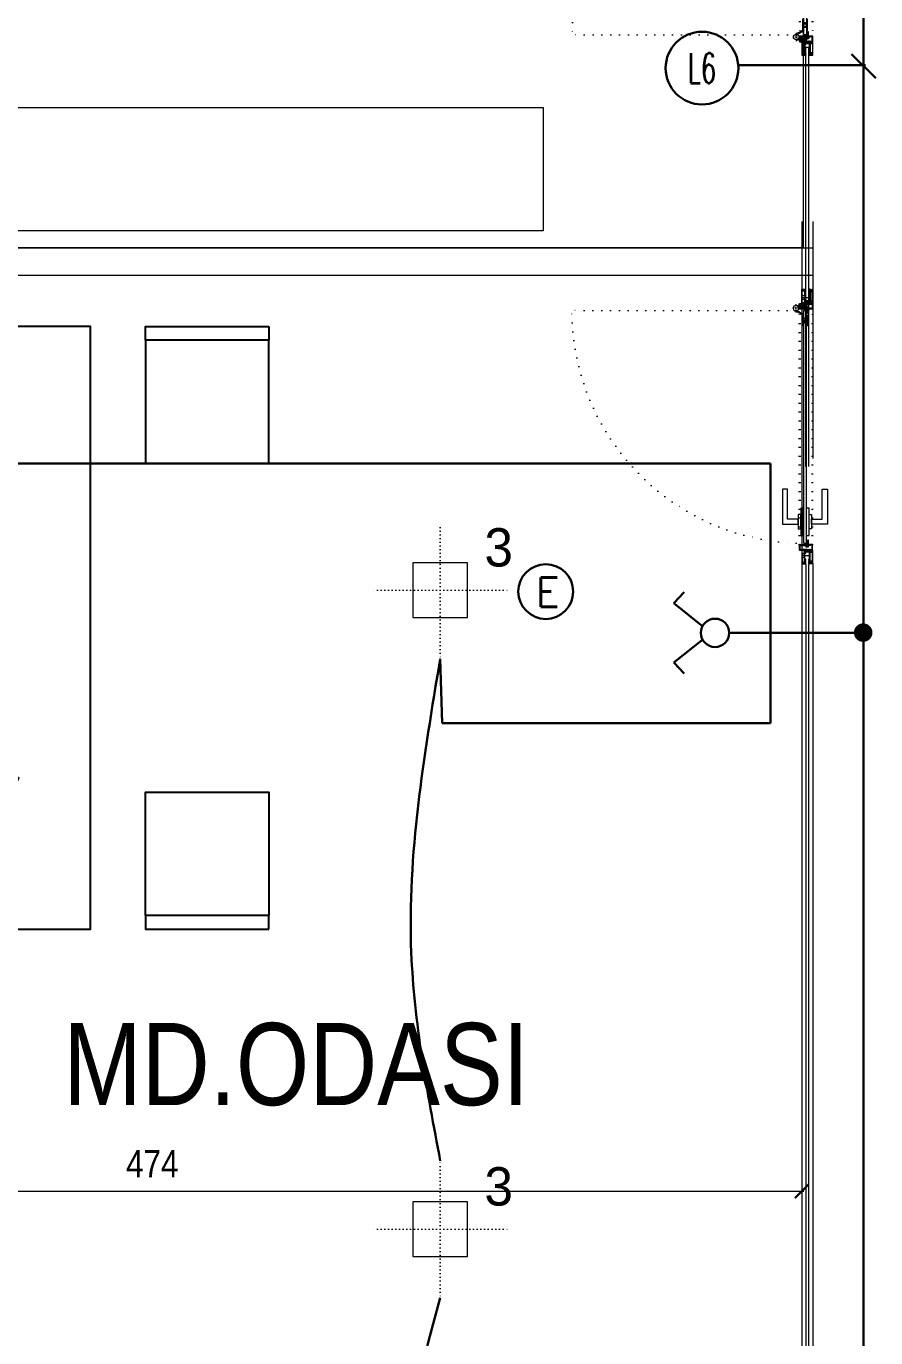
# Model space of a CAD drawing. Extents: x -2012 to 34975, y -1043 to 8321.
# Drawn here: x 17013.9 to 17323.9, y 1322.5 to 1801.4 of the extents above; entities that cross this region are included whole.
import ezdxf
from ezdxf.enums import TextEntityAlignment as Align

# ---------------------------------------------------------------- set-up
doc = ezdxf.new("R2010")
doc.units = 0
doc.header["$LTSCALE"] = 25
doc.header["$PDMODE"] = 1
doc.linetypes.add('DASHDOT', pattern=[1, 0.5, -0.25, 0, -0.25])
doc.linetypes.add('DOT2', pattern=[0.125, 0, -0.125])
doc.layers.get('0').update_dxf_attribs({"color": 9, "lineweight": 9})
doc.layers.get('Defpoints').update_dxf_attribs({"color": 9, "lineweight": 9})
for name, color, linetype, lineweight in [('0 @ 1', 9, 'Continuous', 9), ('05', 9, 'Continuous', 9), ('06C', 9, 'Continuous', 9), ('06D', 9, 'Continuous', 9), ('07K', 9, 'Continuous', 9), ('10', 9, 'Continuous', 9), ('11', 9, 'Continuous', 9), ('15', 9, 'Continuous', 9), ('20', 9, 'DOT2', 9), ('31', 9, 'Continuous', 9), ('E-ACİL AYDINLATMA KİTİ', 7, 'Continuous', 30), ('E-KABLO', 7, 'Continuous', 30), ('E-KOMÜTATÖR ANAHTAR', 7, 'Continuous', 30), ('E-LİNYE', 7, 'Continuous', 30)]:
    doc.layers.add(name, color=color, linetype=linetype, lineweight=lineweight)
doc.styles.add('E-YAZI', font='txttw.shx')
doc.styles.add('MuuM_TEXT-STANDART', font='ARIALN.TTF')
doc.styles.add('TX-TEXT', font='')
doc.styles.get('TX-TEXT').set_extended_font_data('TrSah Futura Lt BT')
doc.dimstyles.new('MuuM_DIM50', dxfattribs={"dimscale": 5, "dimtxt": 2, "dimasz": 1, "dimexe": 1, "dimexo": 1, "dimgap": 1, "dimtad": 1, "dimdec": 1, "dimrnd": 0.5, "dimdsep": 46, "dimtxsty": 'MuuM_TEXT-STANDART', "dimblk": 'ARCHTICK', "dimcen": 0, "dimdle": 0.15, "dimclrd": 256, "dimclre": 256, "dimclrt": 256, "dimadec": 0, "dimazin": 0, "dimtfac": 5, "dimtdec": 1, "dimtix": 1, "dimtmove": 2, "dimatfit": 3, "dimldrblk": 'DOT', "dimfxl": 3, "dimfxlon": 1, "dimtolj": 1, "dimlwd": -1, "dimlwe": -1, "dimarcsym": 0})
pattern_1 = [(225, (-604.72494, -2171.82614), (-0.0883883476, 0.0883883476), []), (135, (-604.72494, -2171.82614), (0.0883883476, 0.0883883476), [])]

# ---------------------------------------------------------------- blocks, each defined once
blk = doc.blocks.new('g-kapı kolu-p')
for points in [[(11.85, 8.21), (-0.95, 8.21), (-0.95, 2.41), (0.95, 2.41), (0.95, 6.31), (11.85, 6.31), (11.85, 8.21)], [(11.85, -8.21), (-0.95, -8.21), (-0.95, -2.41), (0.95, -2.41), (0.95, -6.31), (11.85, -6.31), (11.85, -8.21)]]:
    blk.add_lwpolyline(points)
for points in [[(-5, 0.5), (5, 0.5), (5, 1.5), (-5, 1.5)], [(-2.65, 1.5), (2.65, 1.5), (2.65, 2.41), (-2.65, 2.41)], [(-5, -1.5), (5, -1.5), (5, -0.5), (-5, -0.5)], [(-2.65, -1.5), (2.65, -1.5), (2.65, -2.41), (-2.65, -2.41)]]:
    blk.add_lwpolyline(points, close=True)
blk = doc.blocks.new('k-cambölme-kapı-p')
at = {"layer": '10'}
h = blk.add_hatch(dxfattribs=at)
h.set_pattern_fill('NET', color=256, angle=135, style=0)
h.set_pattern_definition([(135, (3753.7029, 560.85184), (-0.0883883476, -0.0883883476), []), (225, (3753.7029, 560.85184), (0.0883883476, -0.0883883476), [])])
h.paths.add_polyline_path([(2.08, -0.06), (2.08, 0.02), (2.07, 0.04), (2.05, 0.07), (2.01, 0.09), (1.98, 0.1), (1.97, 0.1), (1.97, -0.29), (1.94, -0.29), (1.94, -0.43), (1.88, -0.49), (1.67, -0.49), (1.82, -0.29), (1.73, -0.29), (1.53, -0.5), (1.44, -0.5), (1.62, -0.32), (1.62, -0.29), (1.51, -0.29), (1.34, -0.42), (1.32, -0.44), (1.3, -0.48), (1.29, -0.51), (1.26, -0.57), (1.26, -0.31), (1.32, -0.29), (1.23, -0.29), (1.23, -0.53), (1.23, -0.59), (1.24, -0.62), (1.26, -0.64), (3.47, -0.64), (3.47, -0.58), (3.38, -0.35), (3.38, -0.3), (3.42, -0.25), (3.42, -0.2), (3.38, -0.16), (2.73, -0.16), (2.74, -0.2), (2.91, -0.2, -1), (2.91, -0.25)])
h.paths.add_polyline_path([(2.05, -0.18), (2.05, -0.21), (2.08, -0.23), (2.11, -0.24), (2.15, -0.25), (2.95, -0.27), (2.92, -0.29), (2.55, -0.29), (2.54, -0.31), (2.52, -0.33), (2.5, -0.34), (2.48, -0.34), (2.46, -0.34), (2.44, -0.32), (2.42, -0.3), (2.08, -0.3), (1.99, -0.11), (1.99, -0.07), (2.05, -0.07)], flags=16)
h.paths.add_polyline_path([(2.41, -0.34), (2.51, -0.5), (2.08, -0.5), (2.08, -0.34)], flags=16)
h.paths.add_polyline_path([(2.55, -0.33), (2.89, -0.33), (2.94, -0.33), (3.28, -0.34, 0.166992), (3.34, -0.55), (2.72, -0.55), (2.55, -0.36)], flags=16)
h.paths.add_polyline_path([(3.02, -0.22), (3.02, -0.2), (3.33, -0.2, 0.10606), (3.29, -0.33), (3.01, -0.27)], flags=16)
h = blk.add_hatch(dxfattribs=at)
h.set_pattern_fill('NET', color=256, angle=135, style=0)
h.set_pattern_definition([(45, (474.94443, 2280.71206), (0.0883883476, -0.0883883476), []), (315, (474.94443, 2280.71206), (-0.0883883476, -0.0883883476), [])])
h.paths.add_polyline_path([(87.27, -0.16), (87.26, -0.2), (87.09, -0.2, 1), (87.09, -0.25), (87.92, -0.25), (87.92, -0.01), (87.93, 0.03), (87.96, 0.05), (88, 0.07), (88.03, 0.07), (88.03, -0.29), (88.06, -0.29), (88.06, -0.43), (88.12, -0.49), (88.33, -0.49), (88.18, -0.29), (88.27, -0.29), (88.47, -0.5), (88.56, -0.5), (88.38, -0.32), (88.38, -0.29), (88.49, -0.29), (88.66, -0.42), (88.68, -0.44), (88.7, -0.48), (88.71, -0.51), (88.74, -0.57), (88.74, -0.31), (88.68, -0.29), (88.77, -0.29), (88.77, -0.53), (88.77, -0.59), (88.76, -0.62), (88.74, -0.64), (86.53, -0.64), (86.53, -0.58), (86.62, -0.35), (86.62, -0.3), (86.58, -0.25), (86.58, -0.2), (86.62, -0.16)])
h.paths.add_polyline_path([(87.28, -0.55), (87.45, -0.36), (87.45, -0.33), (87.11, -0.33), (87.06, -0.33), (87.03, -0.31), (86.99, -0.27), (86.98, -0.22), (86.98, -0.2), (86.67, -0.2, -0.292264), (86.66, -0.55)], flags=16)
h.paths.add_polyline_path([(87.48, -0.51), (87.59, -0.51), (87.53, -0.43)], flags=16)
h.paths.add_polyline_path([(87.56, -0.4), (87.69, -0.5), (87.92, -0.5), (87.92, -0.34), (87.59, -0.34)], flags=16)
h.paths.add_polyline_path([(87.62, -0.53), (87.71, -0.62), (87.71, -0.53)], flags=16)
at = {"layer": '10', "linetype": 'DASHDOT', "ltscale": 0.05}
for points in [[(1.71, 2.14), (1.71, 4.9)], [(3.22, 3.63), (0.2, 3.63)], [(6.13, 1.44), (6.13, -0.55)]]:
    blk.add_lwpolyline(points, dxfattribs=at)
at = {"layer": '10'}
for points in [[(1.97, -0.29), (1.97, 2.13), (2.05, 2.13), (2.05, 2.28, 0.414214), (1.89, 2.44), (0.08, 2.44, 0.414214), (0, 2.36), (0, -2.36, 0.414214), (0.08, -2.44), (2.05, -2.44), (2.05, -2.25), (2.05, -2.23), (2.05, -2.23), (2.05, -2.23), (2.05, -2.23), (2.05, -2.23), (2.05, -0.89)], [(88.03, -0.29), (88.03, 2.13), (87.95, 2.13), (87.95, 2.28, -0.414214), (88.11, 2.44), (89.92, 2.44, -0.414214), (90, 2.36), (90, -2.36, -0.414214), (89.92, -2.44), (87.95, -2.44), (87.95, -2.25), (87.95, -2.23), (87.95, -2.23), (87.95, -2.23), (87.95, -2.23), (87.95, -2.23), (87.95, -0.89)], [(1.51, -0.29), (1.34, -0.42), (1.32, -0.44), (1.3, -0.48), (1.29, -0.51), (1.26, -0.57), (1.26, -0.31), (1.32, -0.29), (1.23, -0.29), (1.23, -0.53), (1.23, -0.59), (1.24, -0.62), (1.26, -0.64), (3.47, -0.64), (3.47, -0.58), (3.38, -0.35), (3.38, -0.3), (3.42, -0.25), (3.42, -0.2), (3.38, -0.16), (2.73, -0.16), (2.74, -0.2), (2.91, -0.2, -1), (2.91, -0.25, -1)], [(88.49, -0.29), (88.66, -0.42), (88.68, -0.44), (88.7, -0.48), (88.71, -0.51), (88.74, -0.57), (88.74, -0.31), (88.68, -0.29), (88.77, -0.29), (88.77, -0.53), (88.77, -0.59), (88.76, -0.62), (88.74, -0.64), (86.53, -0.64), (86.53, -0.58), (86.62, -0.35), (86.62, -0.3), (86.58, -0.25), (86.58, -0.2), (86.62, -0.16), (87.27, -0.16), (87.26, -0.2), (87.09, -0.2, 1), (87.09, -0.25, 1)], [(86.66, -0.55), (87.28, -0.55), (87.45, -0.36), (87.45, -0.33), (87.11, -0.33), (87.06, -0.33), (87.03, -0.31), (86.99, -0.27), (86.98, -0.22), (86.98, -0.2), (86.67, -0.2, 1)]]:
    blk.add_lwpolyline(points, format="xyb", dxfattribs=at)
for points in [[(1.82, 2.27), (0.16, 2.27), (0.16, 2.03), (0.38, 2.03), (0.38, 1.92), (0.22, 1.92), (0.22, 1.16), (0.35, 1.16), (0.35, -0.41), (0.22, -0.41), (0.22, -1.23), (0.36, -1.23), (0.36, -1.38), (0.16, -1.38), (0.16, -2.24), (1.82, -2.24), (1.82, -1.72), (1.62, -1.72), (1.62, -1.58), (1.82, -1.58), (1.82, -1.37), (1.61, -1.37), (1.61, -1.24), (1.74, -1.24), (1.74, -0.85), (1.06, -0.85), (1.06, -0.13), (1.5, -0.13), (1.5, 1.92), (1.57, 2.03), (1.82, 2.03), (1.82, 2.27)], [(0.69, 3.63), (0.69, 2.44)], [(0.69, 2.27), (0.69, -0.24), (1.06, -0.24)], [(1.06, 2.44), (1.06, 2.86)], [(1.06, -0.13), (1.06, 2.27)], [(1.5, 1.92), (1.06, 1.92)], [(1.17, 1.92), (1.17, -0.13)], [(2.91, -0.25), (2.08, -0.06), (2.08, 0.02), (2.07, 0.04), (2.05, 0.07), (2.01, 0.09), (1.98, 0.1), (1.97, 0.1)], [(3.84, 0.88), (2.63, 3.22)], [(4.07, 1.27), (2.67, 3.99)], [(8.14, 0.88), (8.14, 1.27), (4.07, 1.27)], [(5.3, 0.88), (5.3, -0.16)], [(5.5, 1.27), (5.77, 0.97), (5.77, 0.88)], [(5.59, 0.88), (5.59, -0.16)], [(6.76, 1.27), (6.49, 0.97), (6.49, 0.88)], [(6.67, 0.88), (6.67, -0.16)], [(6.96, 0.88), (6.96, -0.16)], [(87.09, -0.25), (87.92, -0.25), (87.92, -0.01), (87.93, 0.03), (87.96, 0.05), (88, 0.07), (88.03, 0.07)], [(88.18, 2.27), (89.84, 2.27), (89.84, 2.03), (89.62, 2.03), (89.62, 1.92), (89.78, 1.92), (89.78, 1.16), (89.65, 1.16), (89.65, -0.41), (89.78, -0.41), (89.78, -1.23), (89.64, -1.23), (89.64, -1.38), (89.84, -1.38), (89.84, -2.24), (88.18, -2.24), (88.18, -1.72), (88.38, -1.72), (88.38, -1.58), (88.18, -1.58), (88.18, -1.37), (88.39, -1.37), (88.39, -1.24), (88.26, -1.24), (88.26, -0.85), (88.94, -0.85), (88.94, -0.13), (88.5, -0.13), (88.5, 1.92), (88.43, 2.03), (88.18, 2.03), (88.18, 2.27)], [(2.05, -0.89), (3.59, -0.89), (3.59, -0.64), (1.23, -0.64), (1.23, -0.29), (1.97, -0.29)], [(1.62, -0.29), (1.62, -0.32), (1.44, -0.5), (1.53, -0.5), (1.73, -0.29)], [(1.82, -0.29), (1.67, -0.49), (1.88, -0.49), (1.94, -0.43), (1.94, -0.29)], [(3.34, -0.55), (2.72, -0.55), (2.55, -0.36), (2.55, -0.33), (2.89, -0.33), (2.94, -0.33)], [(3.28, -0.34), (3.28, -0.34), (2.94, -0.33)], [(3.01, -0.27), (3.02, -0.22), (3.02, -0.2), (3.33, -0.2)], [(3.01, -0.27), (3.29, -0.33), (3.29, -0.33)], [(4.06, -0.16), (4.06, -0.55), (8.14, -0.55)], [(8.14, -0.55), (8.14, -0.16)], [(87.95, -0.89), (86.41, -0.89), (86.41, -0.64), (88.77, -0.64), (88.77, -0.29), (88.03, -0.29)], [(87.59, -0.51), (87.53, -0.43), (87.48, -0.51), (87.59, -0.51)], [(88.18, -0.29), (88.33, -0.49), (88.12, -0.49), (88.06, -0.43), (88.06, -0.29)], [(88.38, -0.29), (88.38, -0.32), (88.56, -0.5), (88.47, -0.5), (88.27, -0.29)]]:
    blk.add_lwpolyline(points, dxfattribs=at)
for points in [[(1.99, -0.07), (2.05, -0.07), (2.05, -0.18), (2.05, -0.21), (2.08, -0.23), (2.11, -0.24), (2.15, -0.25), (2.95, -0.27), (2.92, -0.29), (2.55, -0.29), (2.54, -0.31), (2.52, -0.33), (2.5, -0.34), (2.48, -0.34), (2.46, -0.34), (2.44, -0.32), (2.42, -0.3), (2.08, -0.3), (1.99, -0.11)], [(2.08, -0.5), (2.08, -0.34), (2.41, -0.34), (2.51, -0.5), (2.51, -0.5)], [(87.92, -0.5), (87.92, -0.34), (87.59, -0.34), (87.56, -0.4), (87.69, -0.5)], [(87.62, -0.53), (87.71, -0.53), (87.71, -0.62)]]:
    blk.add_lwpolyline(points, close=True, dxfattribs=at)
blk.add_circle((1.71, 3.65), 1.02, dxfattribs=at)
for centre, start, end in [((3.6, -0.37), 176.143, 214.0649), ((3.6, -0.37), 148.8979, 173.1144), ((86.4, -0.37), 325.9351, 31.1021)]:
    blk.add_arc(centre, 0.322, start, end, dxfattribs=at)
at = {"layer": '15', "linetype": 'DOT2'}
blk.add_lwpolyline([(2.48, 0.36), (2.48, 85.36)], dxfattribs=at)
at = {"layer": '15'}
blk.add_lwpolyline([(2.58, 0.88), (87.42, 0.88), (87.52, 0.78), (87.52, -0.05), (87.42, -0.16), (2.58, -0.16), (2.58, -0.16), (2.48, -0.05), (2.48, 0.78), (2.58, 0.88)], dxfattribs=at)
at = {"layer": '15', "linetype": 'DOT2'}
blk.add_arc((2.48, 0.36), 85.04, 0, 90, dxfattribs=at)
at = {"layer": '20'}
for p, q in [((87.95, 2.43), (2.05, 2.43)), ((87.95, 2.13), (2.05, 2.13)), ((87.95, -2.23), (2.05, -2.23)), ((87.95, -2.44), (2.05, -2.44))]:
    blk.add_line(p, q, dxfattribs=at)
at = {"layer": '06C', "xscale": -1}
blk.add_blockref('g-kapı kolu-p', (79.64, 0.38), dxfattribs=at)
blk = doc.blocks.new('p-strahle-alüminyumdoğramaprofili')
at = {"layer": '10'}
h = blk.add_hatch(dxfattribs=at)
h.set_pattern_fill('NET', color=256, angle=315, style=0)
h.set_pattern_definition(pattern_1)
h.paths.add_polyline_path([(-4.62, 2.65), (-4.68, 2.65), (-4.72, 2.75), (-4.72, 2.8), (-4.69, 2.8), (-4.69, 2.92), (-4.98, 2.92), (-4.98, 2.8), (-4.95, 2.8), (-4.99, 2.65), (-5.08, 2.66), (-5.25, 2.28), (-5.14, 2.28), (-5.14, 2.33), (-4.98, 2.52, 0.2599), (-4.9, 2.28), (-4.66, 2.28, 0.382682)])
h.paths.add_polyline_path([(-4.86, 2.52), (-4.67, 2.52, -2.16717)], flags=16)
h = blk.add_hatch(dxfattribs=at)
h.set_pattern_fill('NET', color=256, angle=315, style=0)
h.set_pattern_definition(pattern_1)
h.paths.add_polyline_path([(-4.62, 0.88), (-4.68, 0.88), (-4.72, 0.77), (-4.72, 0.73), (-4.69, 0.73), (-4.69, 0.6), (-4.98, 0.6), (-4.98, 0.73), (-4.95, 0.73), (-4.99, 0.88), (-5.08, 0.87), (-5.25, 1.24), (-5.14, 1.24), (-5.14, 1.2), (-4.98, 1.01, -0.2599), (-4.9, 1.24), (-4.66, 1.24, -0.382682)])
h.paths.add_polyline_path([(-4.86, 1), (-4.67, 1, 2.16717)], flags=16)
h = blk.add_hatch(dxfattribs=at)
h.set_pattern_fill('NET', color=256, angle=315, style=0)
h.set_pattern_definition([(225, (-608.45214, -2173.53612), (-0.0883883476, 0.0883883476), []), (135, (-608.45214, -2173.53612), (0.0883883476, 0.0883883476), [])])
h.paths.add_polyline_path([(-3.45, 2.28), (-3.45, 2.57), (-4.49, 2.57), (-4.49, 2.28)])
h = blk.add_hatch(dxfattribs=at)
h.set_pattern_fill('NET', color=256, angle=315, style=0)
h.set_pattern_definition([(225, (-608.45214, -2180.04526), (-0.0883883476, 0.0883883476), []), (135, (-608.45214, -2180.04526), (0.0883883476, 0.0883883476), [])])
h.paths.add_polyline_path([(-3.45, 0.93), (-3.45, 1.24), (-4.49, 1.24), (-4.49, 0.93)])
h = blk.add_hatch(dxfattribs=at)
h.set_pattern_fill('NET', color=256, angle=315, style=0)
h.set_pattern_definition([(225, (-629.50454, -2177.58922), (-0.0883883476, 0.0883883476), []), (135, (-629.50454, -2177.58922), (0.0883883476, 0.0883883476), [])])
h.paths.add_polyline_path([(0, 0.68), (0, 1.75), (-0.18, 1.75), (-0.18, 0.68)])
for points in [[(-5.08, 2.66), (-5.25, 2.28)], [(-5.09, 0.88), (-5.25, 1.24)], [(-4.98, 2.52), (-5.14, 2.33), (-5.14, 2.28)], [(-4.98, 1.01), (-5.14, 1.2), (-5.14, 1.24)], [(-4.92, 3.6), (-4.92, 3.16), (-4.61, 3.16), (-4.61, 2.87), (-4.52, 2.87), (-4.62, 2.65), (-4.68, 2.65), (-4.72, 2.75), (-4.72, 2.8), (-4.69, 2.8), (-4.69, 3.05), (-4.98, 3.05), (-4.98, 2.8), (-4.95, 2.8), (-4.99, 2.65), (-5.08, 2.66), (-5.07, 3.76), (-0.11, 3.76)], [(-4.69, 2.92), (-4.98, 2.92)], [(-4.71, 0.6), (-4.98, 0.6)], [(-2.83, 0.2), (-2.67, 0.2), (-2.67, -0.04), (-4.87, -0.04), (-4.87, 0.19), (-4.57, 0.19), (-4.57, 0.73), (-2.67, 0.73)], [(-4.52, 2.87), (-4.49, 2.87), (-4.49, 2.26)], [(-4.49, 0.93), (-4.49, 0.93), (-4.49, 1.26)], [(-3.45, 2.26), (-3.45, 2.57)], [(-3.45, 1.26), (-3.45, 0.93)], [(-2.08, 0.93), (-2.08, 2.57)], [(-0.18, 0.68), (0, 0.68), (0, 1.75)], [(-0.18, 1.75), (0, 1.75)]]:
    blk.add_lwpolyline(points, dxfattribs=at)
for points in [[(-0.18, 2.74), (-0.18, 2.21), (0, 2.21), (0, 2.08), (-0.18, 2.08), (-0.18, 0.43), (0, 0.43), (0, 0), (-0.12, 0), (-0.12, -0.24), (-5.09, -0.24), (-5.09, 0.88), (-4.98, 0.88), (-4.94, 0.7), (-4.99, 0.7), (-4.99, 0.33), (-4.71, 0.33), (-4.71, 0.88), (-4.56, 0.88), (-4.52, 0.93), (-1.28, 0.93), (-1.2, 1.22), (-0.9, 1.22), (-0.9, 0.62), (-0.58, 0.62), (-0.58, 2.74)], [(-2.03, 0.78), (-1.35, 0.78), (-1.35, 0.08), (-1.28, 0.04), (-1.28, -0.04), (-2.09, -0.04), (-2.09, 0.1), (-2.03, 0.15)]]:
    blk.add_lwpolyline(points, close=True, dxfattribs=at)
for points in [[(-0.57, 3.26), (-0.57, 3.62), (-4.89, 3.62), (-4.89, 3.65, 0.561743), (-4.97, 3.66, 0.595966), (-4.92, 3.6, -2.204878)], [(-4.67, 2.52), (-4.86, 2.52, 1)], [(-4.67, 1), (-4.86, 1, -1)], [(-4.61, 2.87), (-4.49, 3.45, -0.833203), (-4.18, 3.44, -0.447088)], [(-4.49, 2.57), (-1.23, 2.57, -0.414214), (-0.9, 2.25), (-0.9, 1.22)], [(-4.18, 3.44), (-4.18, 2.99, 0.414214), (-4.07, 2.89), (-0.82, 2.89), (-0.82, 3.62)], [(-2.67, 0.73), (-2.67, 0.32), (-2.83, 0.32, 1), (-2.83, 0.2, -1)], [(-0.11, 3.76), (-0.11, 3.62), (-0.45, 3.62), (-0.45, 3.14, -1), (-0.66, 3.14)], [(-0.66, 3.14, -0.305404), (-0.57, 3.26, -5.773092)]]:
    blk.add_lwpolyline(points, format="xyb", dxfattribs=at)
for centre, radius, start, end in [((-4.73, 2.47), 0.253, 168.6676, 234.1258), ((-4.73, 1.06), 0.253, 125.8742, 191.3324), ((-4.77, 2.44), 0.125, 139.5402, 40.4598), ((-4.77, 1.08), 0.125, 319.5402, 220.4598), ((-4.84, 2.48), 0.273, 305.9738, 36.4289), ((-4.84, 1.04), 0.273, 323.5711, 54.0262)]:
    blk.add_arc(centre, radius, start, end, dxfattribs=at)
blk = doc.blocks.new('m-vw-sandalye')
at = {"lineweight": -3, "ltscale": 0.5}
blk.add_lwpolyline([(-20.5, 0), (20.5, 0), (20.5, -6), (-20.5, -6)], close=True, dxfattribs=at)
blk.add_lwpolyline([(-25.5, -9), (25.5, -9), (23.11, -45.65, -0.395265), (13.13, -55), (-13.13, -55, -0.395265), (-23.11, -45.65)], format="xyb", close=True, dxfattribs=at)
blk = doc.blocks.new('m-vw-bilgisayar')
at = {"lineweight": -3, "ltscale": 0.5}
for points in [[(32.8, 39.16), (35.47, 40.53), (53.74, 4.95), (51.08, 3.58)], [(15, 17.5), (25, 17.5), (25, -17.5), (15, -17.5)]]:
    blk.add_lwpolyline(points, close=True, dxfattribs=at)
blk.add_circle((43.27, 22.05), 6, dxfattribs=at)
blk = doc.blocks.new('m-vw-sandalye-02')
at = {"lineweight": -3, "ltscale": 0.5}
for points in [[(-22.5, 0), (-22.5, -5), (22.5, -5), (22.5, 0)], [(-22.5, -5), (22.5, -5), (22.5, -50), (-22.5, -50)]]:
    blk.add_lwpolyline(points, close=True, dxfattribs=at)
blk = doc.blocks.new('p-masa-dir')
at = {"lineweight": -3, "ltscale": 0.5}
blk.add_lwpolyline([(0, 0), (0, -80), (220, -80), (220, 0)], close=True, dxfattribs=at)
at = {"lineweight": -3, "extrusion": (0, 0, -1), "zscale": -1}
blk.add_blockref('m-vw-sandalye', (-110, 60), dxfattribs=at)
at = {"lineweight": -3, "ltscale": 0.5, "extrusion": (0, 0, -1), "zscale": -1, "rotation": 270}
blk.add_blockref('m-vw-bilgisayar', (-60, 0), dxfattribs=at)
at = {"lineweight": -3, "ltscale": 0.5, "rotation": 90}
blk.add_blockref('m-vw-sandalye-02', (0, -122.5), dxfattribs=at)
at = {"lineweight": -3, "ltscale": 0.5, "xscale": -1, "rotation": 270}
blk.add_blockref('m-vw-sandalye-02', (220, -122.5), dxfattribs=at)
blk = doc.blocks.new('_ArchTick')
at = {"color": 0, "linetype": 'ByBlock', "const_width": 0.15}
blk.add_lwpolyline([(-0.5, -0.5), (0.5, 0.5)], dxfattribs=at)
blk = doc.blocks.new('*D692')
at = {"transparency": 16777216}
for p, q in [((16822.1, 1376.04), (17297.6, 1376.04)), ((16822.85, 1377.04), (16822.85, 1371.04)), ((17296.85, 1377.04), (17296.85, 1371.04))]:
    blk.add_line(p, q, dxfattribs=at)
at = {"layer": 'Defpoints', "color": 0, "transparency": 16777216}
for p in [(16822.85, 1479.5), (17296.85, 1479.48), (17296.85, 1376.04)]:
    blk.add_point(p, dxfattribs=at)
at = {"transparency": 16777216, "xscale": 5, "yscale": 5, "zscale": 5, "rotation": 180}
blk.add_blockref('_ArchTick', (16822.85, 1376.04), dxfattribs=at)
at = {"transparency": 16777216, "xscale": 5, "yscale": 5, "zscale": 5}
blk.add_blockref('_ArchTick', (17296.85, 1376.04), dxfattribs=at)
at = {"transparency": 16777216, "insert": (17059.85, 1386.04), "char_height": 10, "attachment_point": 5, "style": 'MuuM_TEXT-STANDART'}
blk.add_mtext('\\A1;474', dxfattribs=at)
blk = doc.blocks.new('_Dot')
at = {"color": 0, "linetype": 'ByBlock', "lineweight": -2}
blk.add_line((-0.5, 0), (-1, 0), dxfattribs=at)
at = {"color": 0, "linetype": 'ByBlock', "const_width": 0.5}
blk.add_lwpolyline([(-0.25, 0, 1), (0.25, 0, 1)], format="xyb", close=True, dxfattribs=at)
blk = doc.blocks.new('*D691')
at = {"transparency": 16777216}
for p, q in [((17059.85, 1939.48), (17059.85, 1945.48)), ((17296.85, 1939.48), (17296.85, 1945.48)), ((17059.1, 1940.48), (17297.6, 1940.48))]:
    blk.add_line(p, q, dxfattribs=at)
at = {"layer": 'Defpoints', "color": 0, "transparency": 16777216}
for p in [(17296.85, 1940.48), (17059.85, 1376.04), (17296.85, 1376.04)]:
    blk.add_point(p, dxfattribs=at)
at = {"transparency": 16777216, "xscale": 5, "yscale": 5, "zscale": 5, "rotation": 180}
blk.add_blockref('_ArchTick', (17059.85, 1940.48), dxfattribs=at)
at = {"transparency": 16777216, "xscale": 5, "yscale": 5, "zscale": 5}
blk.add_blockref('_ArchTick', (17296.85, 1940.48), dxfattribs=at)
at = {"transparency": 16777216, "insert": (17178.35, 1950.59), "char_height": 10, "attachment_point": 5, "style": 'MuuM_TEXT-STANDART'}
blk.add_mtext('\\A1;237', dxfattribs=at)
blk = doc.blocks.new('p-bur-vw- aydınlatma 3')
at = {"linetype": 'DOT2', "ltscale": 0.4}
for q in [(0, 25), (-25, 0), (0, -25), (25, 0)]:
    blk.add_line((0, 0), q, dxfattribs=at)
at = {"linetype": 'ByBlock'}
blk.add_lwpolyline([(0, 10), (-10, 10), (-10, -10), (10, -10), (10, 10), (0, 10)], dxfattribs=at)
at = {"insert": (16.13, 22.65), "char_height": 14, "width": 14.596, "attachment_point": 1, "style": 'TX-TEXT'}
blk.add_mtext('3', dxfattribs=at)
blk = doc.blocks.new('100_ACİL AYDINLATMA KİTİ')
at = {"layer": 'E-ACİL AYDINLATMA KİTİ', "color": 3}
blk.add_circle((0, 0), 1.251, dxfattribs=at)
at = {"layer": 'E-ACİL AYDINLATMA KİTİ', "color": 3, "style": 'E-YAZI'}
blk.add_text('E', height=1.34, dxfattribs=at).set_placement((-0.448, -0.694))
blk = doc.blocks.new('100_KOMÜTATÖR ANAHTAR')
at = {"layer": 'E-KOMÜTATÖR ANAHTAR', "color": 4}
for p, q in [((-1.695, 5.522), (-2.326, 4.922)), ((-0.372, 3.863), (-1.695, 5.522)), ((0.372, 3.863), (1.695, 5.522)), ((1.695, 5.522), (2.326, 4.922)), ((0, 2.353), (0, 0))]:
    blk.add_line(p, q, dxfattribs=at)
blk.add_circle((0, 3.163), 0.81, dxfattribs=at)

msp = doc.modelspace()

# ---------------------------------------------------------------- linework, layer by layer
for p, q in [((16882.84, 1720.5), (17300.84, 1720.48)), ((16882.84, 1710.5), (17300.84, 1710.48))]:
    msp.add_line(p, q)
for points in [[(16822.84, 2869.5), (17296.81, 2869.24), (17297.31, 1720.48), (16885.04, 1720.5), (16885.04, 1794.5), (16820.84, 1794.5), (16820.84, 2410.5), (16882.84, 2410.5), (16882.84, 2494.5), (16822.84, 2494.5), (16822.84, 2869.5)], [(16822.84, 1710.5), (17296.86, 1710.48), (17296.84, 1020.5), (16882.84, 1020.5), (16882.84, 1092.5), (16822.84, 1094.5), (16822.86, 1710.5)]]:
    msp.add_lwpolyline(points)
msp.add_lwpolyline([(16885.04, 1771.75), (17202.47, 1771.75), (17202.47, 1726.75), (16885.04, 1726.75)], close=True)
at = {"layer": '06D'}
for points in [[(17296.87, 1730.19), (17296.84, 1643.64)], [(17300.87, 1730.19), (17300.84, 1643.63)], [(17296.84, 1605.19), (17296.84, 1163.09)], [(17300.84, 1605.19), (17300.84, 1163.08)]]:
    msp.add_lwpolyline(points, dxfattribs=at)
at = {"layer": '11'}
msp.add_lwpolyline([(17300.84, 1700.15), (17299.84, 1700.15), (17299.84, 1699.89), (17300.84, 1699.89)], close=True, dxfattribs=at)
at = {"layer": '15'}
for p, q in [((17298.38, 1604.88), (17298.38, 1209.55)), ((17299.34, 1604.88), (17299.34, 1209.55))]:
    msp.add_line(p, q, dxfattribs=at)
for points in [[(17298.34, 1640.64), (17298.37, 1793.85)], [(17299.37, 1793.85), (17299.34, 1640.64)]]:
    msp.add_lwpolyline(points, dxfattribs=at)
at = {"layer": 'E-KABLO', "color": 6}
for p, q in [((17319.44, 926.6), (17319.44, 2582.33)), ((17001.37, 1641.75), (17285.46, 1641.75)), ((17285.46, 1641.75), (17285.46, 1546.89)), ((17278.89, 1579.91), (17319.44, 1579.91)), ((17165.64, 1546.89), (17164.93, 1570.49)), ((17285.46, 1546.89), (17165.64, 1546.89))]:
    msp.add_line(p, q, dxfattribs=at)
at = {"layer": 'E-KABLO', "color": 4, "const_width": 3.38}
msp.add_lwpolyline([(17317.58, 1580, 1), (17320.96, 1580, 1)], format="xyb", close=True, dxfattribs=at)
at = {"layer": 'E-KABLO', "color": 6}
for points in [[(17164.93, 1570.49), (17154.37, 1463.19), (17164.93, 1387.14)], [(17164.93, 1337.14), (17148.56, 1235.64), (17164.93, 1160.5)]]:
    msp.add_spline(points, degree=3, dxfattribs=at)
at = {"layer": 'E-LİNYE', "color": 7, "linetype": 'Continuous'}
for p, q in [((17323.85, 1782.45), (17315.01, 1791.29)), ((17273.28, 1787.18), (17320.06, 1787.18))]:
    msp.add_line(p, q, dxfattribs=at)
msp.add_circle((17260.45, 1786.15), 13.26, dxfattribs=at)

# ---------------------------------------------------------------- block references
at = {"layer": '0 @ 1', "linetype": 'Continuous', "xscale": -1, "rotation": 270}
for p in [(17297.11, 1795.93), (17297.08, 1610.26)]:
    msp.add_blockref('p-strahle-alüminyumdoğramaprofili', p, dxfattribs=at)
at = {"layer": '0 @ 1', "linetype": 'Continuous', "rotation": 270}
msp.add_blockref('p-strahle-alüminyumdoğramaprofili', (17297.08, 1700.29), dxfattribs=at)
at = {"layer": '05', "lineweight": -3, "rotation": 89.99999999999997}
msp.add_blockref('p-masa-dir', (16957.37, 1471.75), dxfattribs=at)
at = {"layer": '07K', "rotation": 90}
msp.add_blockref('k-cambölme-kapı-p', (17298.45, 1795.79), dxfattribs=at)
at = {"layer": '07K', "xscale": -1, "rotation": 90}
msp.add_blockref('k-cambölme-kapı-p', (17298.39, 1700.15), dxfattribs=at)
at = {"layer": '31', "linetype": 'ByBlock'}
for p in [(17164.93, 1595.49), (17164.93, 1362.14)]:
    msp.add_blockref('p-bur-vw- aydınlatma 3', p, dxfattribs=at)
at = {"layer": 'E-ACİL AYDINLATMA KİTİ', "xscale": 8, "yscale": 8, "zscale": 8}
msp.add_blockref('100_ACİL AYDINLATMA KİTİ', (17203.43, 1594.98), dxfattribs=at)
at = {"layer": 'E-KOMÜTATÖR ANAHTAR', "xscale": 6.4, "yscale": 6.4, "zscale": 6.4, "rotation": 89.99999998404722}
msp.add_blockref('100_KOMÜTATÖR ANAHTAR', (17285.46, 1579.91), dxfattribs=at)

# ---------------------------------------------------------------- texts
at = {"style": 'MuuM_TEXT-STANDART'}
msp.add_text('SATIŞ  MD.ODASI', height=30, dxfattribs=at).set_placement((16908.98, 1407.45))
at = {"layer": 'E-LİNYE', "color": 3, "linetype": 'Continuous', "style": 'E-YAZI', "width": 0.6}
msp.add_text('L6', height=10.938, dxfattribs=at).set_placement((17260.45, 1786.15), align=Align.MIDDLE_CENTER)

# ---------------------------------------------------------------- dimensions: what is measured, and where the dimension line sits
for base, p1, p2, picture, middle in [((17296.85, 1940.48), (17059.85, 1376.04), (17296.85, 1376.04), '*D691', (17178.35, 1950.59)), ((17296.85, 1376.04), (16822.85, 1479.5), (17296.85, 1479.48), '*D692', (17059.85, 1386.04))]:
    dim = msp.add_linear_dim(base=base, p1=p1, p2=p2, dimstyle='MuuM_DIM50', override={"dimfxl": 0.2})
    dim.commit()
    dim.dimension.update_dxf_attribs({"geometry": picture, "text_midpoint": middle})

doc.saveas('drawing.dxf')
